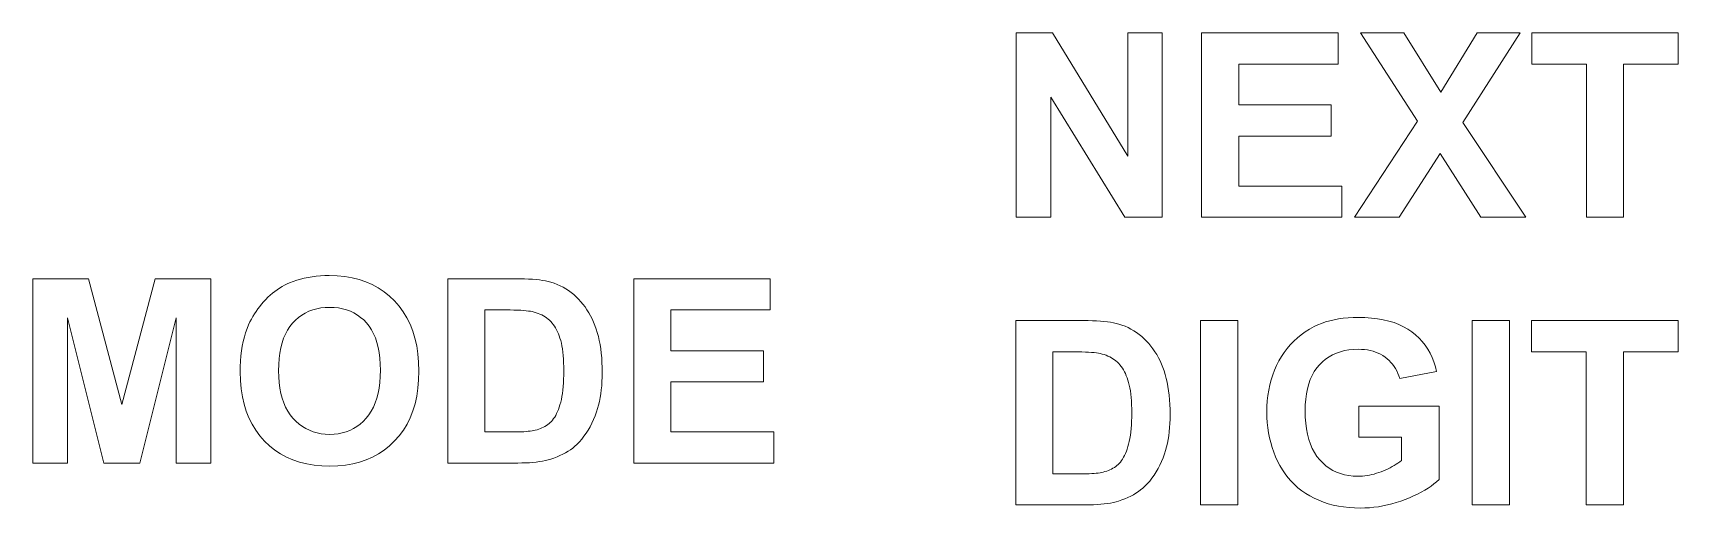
# Model space of a CAD drawing. Extents: x 10.7 to 77.7, y 8.7 to 28.
import ezdxf

# ---------------------------------------------------------------- set-up
doc = ezdxf.new("R2010")
doc.units = 0

msp = doc.modelspace()

# ---------------------------------------------------------------- linework, layer by layer
at = {"color": 7, "lineweight": 13}
for points in [[(50.777626, 20.515007), (50.777626, 28.015007), (52.251022, 28.015007), (55.320599, 23.006481), (55.320599, 28.015007), (56.727489, 28.015007), (56.727489, 20.515007), (55.20805, 20.515007), (52.184517, 25.405867), (52.184517, 20.515007)], [(58.328785, 20.515007), (58.328785, 28.015007), (63.889835, 28.015007), (63.889835, 26.746248), (59.843109, 26.746248), (59.843109, 25.083561), (63.608459, 25.083561), (63.608459, 23.819918), (59.843109, 23.819918), (59.843109, 21.77865), (64.033081, 21.77865), (64.033081, 20.515007)], [(64.554909, 20.515007), (67.118011, 24.428719), (64.795364, 28.015007), (66.565483, 28.015007), (68.06958, 25.605389), (69.542976, 28.015007), (71.297745, 28.015007), (68.964874, 24.372442), (71.527969, 20.515007), (69.701569, 20.515007), (68.038879, 23.108799), (66.371078, 20.515007)], [(73.993858, 20.515007), (73.993858, 26.746248), (71.768417, 26.746248), (71.768417, 28.015007), (77.728516, 28.015007), (77.728516, 26.746248), (75.508186, 26.746248), (75.508186, 20.515007)], [(19.183151, 14.218964), (19.186579, 14.444475), (19.196861, 14.662621), (19.214001, 14.873397), (19.237995, 15.076808), (19.268845, 15.272852), (19.306549, 15.461528), (19.351109, 15.642838), (19.402523, 15.81678), (19.460794, 15.983356), (19.525921, 16.142565), (19.578947, 16.255985), (19.635708, 16.367054), (19.696205, 16.475769), (19.760437, 16.582129), (19.828402, 16.686136), (19.900101, 16.78779), (19.975536, 16.887091), (20.054707, 16.984037), (20.137611, 17.078632), (20.224251, 17.170874), (20.313601, 17.259584), (20.404638, 17.343588), (20.497364, 17.422886), (20.591782, 17.497477), (20.687883, 17.56736), (20.785675, 17.632538), (20.885155, 17.693008), (20.986322, 17.748772), (21.08918, 17.799829), (21.193724, 17.84618), (21.33605, 17.902557), (21.482674, 17.953003), (21.633595, 17.997511), (21.788813, 18.036085), (21.948328, 18.068726), (22.112141, 18.095428), (22.280251, 18.116199), (22.45266, 18.131037), (22.629366, 18.139938), (22.810368, 18.142906), (23.135258, 18.132622), (23.446896, 18.101774), (23.745285, 18.050358), (24.030422, 17.978376), (24.302311, 17.88583), (24.560947, 17.772715), (24.806335, 17.639034), (25.038471, 17.484789), (25.257359, 17.309977), (25.462994, 17.114597), (25.652054, 16.900904), (25.821213, 16.671144), (25.97047, 16.425323), (26.099829, 16.163439), (26.209286, 15.885488), (26.29884, 15.591474), (26.368494, 15.281395), (26.418247, 14.955253), (26.448097, 14.613047), (26.458048, 14.254775), (26.448174, 13.899446), (26.418554, 13.559925), (26.369184, 13.236213), (26.300068, 12.928308), (26.211203, 12.636212), (26.102592, 12.359925), (25.974232, 12.099445), (25.826126, 11.854775), (25.65827, 11.625913), (25.470669, 11.412858), (25.266541, 11.217966), (25.049114, 11.043588), (24.818382, 10.889726), (24.57435, 10.756378), (24.317019, 10.643545), (24.046385, 10.551228), (23.762449, 10.479425), (23.46521, 10.428138), (23.154673, 10.397366), (22.830832, 10.387108), (22.503103, 10.397314), (22.189087, 10.427934), (21.888779, 10.478965), (21.602184, 10.550409), (21.329296, 10.642266), (21.070122, 10.754537), (20.824657, 10.887218), (20.592907, 11.040314), (20.374863, 11.213821), (20.170532, 11.407743), (19.982929, 11.619569), (19.815075, 11.846794), (19.666969, 12.089418), (19.538609, 12.347443), (19.429996, 12.620865), (19.341133, 12.909686), (19.272015, 13.213907), (19.222647, 13.533526), (19.193026, 13.868546)], [(10.741815, 10.515007), (10.741815, 18.015007), (13.008185, 18.015007), (14.369032, 12.899045), (15.714529, 18.015007), (17.986015, 18.015007), (17.986015, 10.515007), (16.579126, 10.515007), (16.579126, 16.418827), (15.090382, 10.515007), (13.632333, 10.515007), (12.148704, 16.418827), (12.148704, 10.515007)], [(27.63472, 18.015007), (30.402454, 18.015007), (30.585249, 18.013575), (30.75914, 18.009277), (30.924129, 18.002115), (31.080217, 17.992088), (31.227404, 17.979195), (31.36569, 17.963438), (31.49507, 17.944817), (31.615553, 17.923328), (31.727133, 17.898975), (31.829809, 17.871759), (31.959908, 17.829861), (32.08622, 17.781923), (32.208748, 17.727951), (32.327492, 17.66794), (32.442444, 17.601892), (32.553612, 17.529808), (32.660995, 17.451687), (32.764595, 17.367531), (32.86441, 17.277336), (32.960434, 17.181105), (33.052319, 17.07963), (33.139702, 16.973703), (33.22258, 16.863327), (33.300957, 16.748501), (33.374828, 16.629221), (33.444202, 16.505491), (33.509071, 16.377312), (33.569443, 16.244678), (33.625305, 16.107597), (33.67667, 15.966064), (33.723328, 15.818954), (33.765076, 15.665143), (33.80191, 15.504629), (33.833832, 15.337414), (33.860847, 15.163498), (33.882946, 14.98288), (33.900135, 14.795557), (33.912415, 14.601535), (33.919781, 14.40081), (33.922237, 14.193383), (33.919933, 14.010744), (33.913029, 13.83322), (33.90152, 13.660812), (33.885399, 13.49352), (33.864681, 13.331344), (33.839355, 13.174284), (33.809433, 13.02234), (33.774899, 12.875512), (33.73576, 12.7338), (33.692017, 12.597203), (33.633339, 12.436613), (33.569847, 12.282265), (33.501549, 12.134157), (33.428444, 11.992292), (33.350529, 11.856668), (33.267803, 11.727285), (33.180267, 11.604144), (33.087925, 11.487245), (32.990772, 11.376586), (32.888813, 11.272169), (32.807266, 11.197118), (32.720192, 11.125443), (32.627594, 11.057145), (32.529465, 10.992224), (32.425819, 10.930679), (32.316643, 10.87251), (32.201942, 10.817719), (32.081718, 10.766303), (31.955969, 10.718265), (31.824692, 10.673602), (31.721043, 10.643469), (31.610641, 10.616508), (31.493484, 10.592718), (31.369577, 10.572102), (31.238914, 10.554656), (31.101501, 10.540382), (30.957333, 10.529281), (30.806412, 10.521351), (30.648739, 10.516593), (30.48431, 10.515007), (27.63472, 10.515007)], [(35.206345, 10.515007), (35.206345, 18.015007), (40.767395, 18.015007), (40.767395, 16.746248), (36.720665, 16.746248), (36.720665, 15.083561), (40.486015, 15.083561), (40.486015, 13.819918), (36.720665, 13.819918), (36.720665, 11.778649), (40.910641, 11.778649), (40.910641, 10.515007)], [(20.743519, 14.270123), (20.749401, 14.021513), (20.767054, 13.785233), (20.796471, 13.561281), (20.837654, 13.349659), (20.890602, 13.150367), (20.955318, 12.963404), (21.031803, 12.788771), (21.120056, 12.626467), (21.22007, 12.476492), (21.331856, 12.338847), (21.452694, 12.213942), (21.579876, 12.102182), (21.713404, 12.003572), (21.853273, 11.918111), (21.999489, 11.845797), (22.152046, 11.786631), (22.310947, 11.740612), (22.476192, 11.707743), (22.647781, 11.688021), (22.825716, 11.681446), (23.003571, 11.687969), (23.174931, 11.707538), (23.339792, 11.740152), (23.498158, 11.785812), (23.650024, 11.844518), (23.795395, 11.916269), (23.934269, 12.001066), (24.066643, 12.098908), (24.192522, 12.209797), (24.311903, 12.333732), (24.422228, 12.470712), (24.520939, 12.620737), (24.60804, 12.783808), (24.683527, 12.959925), (24.747398, 13.149088), (24.799658, 13.351296), (24.840305, 13.56655), (24.869339, 13.794849), (24.886757, 14.036196), (24.892565, 14.290586), (24.886911, 14.541883), (24.869953, 14.780083), (24.841686, 15.005184), (24.802114, 15.21719), (24.751236, 15.416098), (24.689053, 15.60191), (24.615561, 15.774625), (24.530764, 15.934243), (24.434662, 16.080765), (24.327251, 16.214188), (24.21048, 16.334721), (24.086288, 16.442566), (23.954681, 16.537722), (23.815655, 16.620192), (23.66921, 16.689972), (23.515347, 16.747066), (23.354065, 16.791473), (23.185368, 16.823193), (23.009251, 16.842224), (22.825716, 16.848568), (22.642103, 16.842148), (22.465757, 16.822886), (22.296673, 16.790783), (22.134857, 16.745838), (21.980303, 16.688053), (21.833015, 16.617428), (21.692989, 16.53396), (21.560232, 16.437654), (21.434738, 16.328505), (21.316507, 16.206514), (21.20764, 16.071581), (21.110231, 15.923601), (21.024282, 15.762577), (20.949795, 15.588507), (20.886766, 15.40139), (20.835197, 15.201227), (20.79509, 14.98802), (20.766438, 14.761766), (20.74925, 14.522468)], [(29.149044, 16.746248), (29.149044, 11.778649), (30.279673, 11.778649), (30.403017, 11.779366), (30.519304, 11.781515), (30.628529, 11.785095), (30.730696, 11.79011), (30.825802, 11.796556), (30.913847, 11.804434), (30.994833, 11.813745), (31.06876, 11.824489), (31.135624, 11.836664), (31.195429, 11.850273), (31.267845, 11.869969), (31.337757, 11.892224), (31.405159, 11.917036), (31.470055, 11.944407), (31.532444, 11.974335), (31.592325, 12.006822), (31.6497, 12.041865), (31.704569, 12.079468), (31.756931, 12.119629), (31.806787, 12.162347), (31.854494, 12.209184), (31.900408, 12.261699), (31.944532, 12.319893), (31.98687, 12.383765), (32.027412, 12.453317), (32.066166, 12.528547), (32.103127, 12.609456), (32.138298, 12.696044), (32.171684, 12.78831), (32.203274, 12.886255), (32.232437, 12.990698), (32.258526, 13.102455), (32.281548, 13.22153), (32.301498, 13.347919), (32.318382, 13.481626), (32.332199, 13.622646), (32.342937, 13.770985), (32.350613, 13.926638), (32.355217, 14.089606), (32.35675, 14.259892), (32.355217, 14.429792), (32.350613, 14.59161), (32.342937, 14.745344), (32.332199, 14.890997), (32.318382, 15.028564), (32.301498, 15.158049), (32.281548, 15.27945), (32.258526, 15.392769), (32.232437, 15.498005), (32.203274, 15.595158), (32.171349, 15.686221), (32.136971, 15.773191), (32.100136, 15.856071), (32.060844, 15.934856), (32.019096, 16.00955), (31.974895, 16.080151), (31.92824, 16.146658), (31.879128, 16.209072), (31.827559, 16.267395), (31.773533, 16.321623), (31.716797, 16.372118), (31.657093, 16.419235), (31.594423, 16.462978), (31.528786, 16.503342), (31.46018, 16.540331), (31.388607, 16.573944), (31.314068, 16.604177), (31.236561, 16.631037), (31.156088, 16.65452), (31.072645, 16.674625), (31.00312, 16.688232), (30.921417, 16.700409), (30.827541, 16.711153), (30.721487, 16.720465), (30.603256, 16.728342), (30.472851, 16.734789), (30.330269, 16.739803), (30.175512, 16.743383), (30.008577, 16.745533), (29.829468, 16.746248)], [(50.75972, 16.309687), (53.527454, 16.309687), (53.710247, 16.308254), (53.88414, 16.303957), (54.049129, 16.296795), (54.205215, 16.286766), (54.352402, 16.273874), (54.490688, 16.258118), (54.620071, 16.239496), (54.740551, 16.21801), (54.852131, 16.193657), (54.954807, 16.166439), (55.084908, 16.124538), (55.21122, 16.076603), (55.333748, 16.022631), (55.452488, 15.96262), (55.567444, 15.896572), (55.678612, 15.824489), (55.785995, 15.746367), (55.889595, 15.66221), (55.989407, 15.572016), (56.085434, 15.475784), (56.177315, 15.37431), (56.264698, 15.268383), (56.347576, 15.158007), (56.425953, 15.04318), (56.499828, 14.923901), (56.569199, 14.800171), (56.634071, 14.67199), (56.694439, 14.539359), (56.750305, 14.402277), (56.80167, 14.260744), (56.848328, 14.113634), (56.890072, 13.959823), (56.926907, 13.799309), (56.958832, 13.632093), (56.985844, 13.458178), (57.007942, 13.277559), (57.025135, 13.090237), (57.037415, 12.896214), (57.044781, 12.69549), (57.047234, 12.488063), (57.044933, 12.305424), (57.038029, 12.1279), (57.026516, 11.955492), (57.010399, 11.788199), (56.989681, 11.626023), (56.964355, 11.468964), (56.934429, 11.317019), (56.899895, 11.170192), (56.86076, 11.02848), (56.817017, 10.891883), (56.758335, 10.731293), (56.694847, 10.576944), (56.626549, 10.428837), (56.553444, 10.286972), (56.475525, 10.151348), (56.392799, 10.021965), (56.305267, 9.898824), (56.212925, 9.781924), (56.115772, 9.671266), (56.013809, 9.566849), (55.932262, 9.491797), (55.845188, 9.420123), (55.75259, 9.351825), (55.654465, 9.286903), (55.550816, 9.225359), (55.441643, 9.16719), (55.326942, 9.112398), (55.206718, 9.060983), (55.080967, 9.012944), (54.949692, 8.968282), (54.846043, 8.938148), (54.735641, 8.911187), (54.618484, 8.887398), (54.494576, 8.866781), (54.363914, 8.849336), (54.226498, 8.835062), (54.082329, 8.82396), (53.931412, 8.816031), (53.773735, 8.811273), (53.60931, 8.809687), (50.75972, 8.809687)], [(58.285297, 8.809687), (58.285297, 16.309687), (59.799622, 16.309687), (59.799622, 8.809687)], [(64.731407, 11.56719), (64.731407, 12.830832), (67.995392, 12.830832), (67.995392, 9.843111), (67.895966, 9.752124), (67.787994, 9.663336), (67.671478, 9.576748), (67.546417, 9.492361), (67.412811, 9.410172), (67.27066, 9.330185), (67.119972, 9.252397), (66.960739, 9.176808), (66.792961, 9.103419), (66.616638, 9.032231), (66.435822, 8.965647), (66.254532, 8.906072), (66.072792, 8.853505), (65.890587, 8.807947), (65.707916, 8.769399), (65.524796, 8.737859), (65.341202, 8.713327), (65.157158, 8.695806), (64.972656, 8.685292), (64.787689, 8.681787), (64.555367, 8.686725), (64.329094, 8.701535), (64.108849, 8.72622), (63.894642, 8.760778), (63.686474, 8.80521), (63.484344, 8.859516), (63.288246, 8.923696), (63.09819, 8.997749), (62.914169, 9.081676), (62.736183, 9.175478), (62.565567, 9.278462), (62.403648, 9.389939), (62.250423, 9.509909), (62.105896, 9.638371), (61.97007, 9.775325), (61.842937, 9.920771), (61.724503, 10.074711), (61.614765, 10.237143), (61.513725, 10.408067), (61.421383, 10.587483), (61.337788, 10.772758), (61.262993, 10.961256), (61.196995, 11.152976), (61.139801, 11.347919), (61.091404, 11.546086), (61.051804, 11.747477), (61.021008, 11.952089), (60.999008, 12.159925), (60.985809, 12.370985), (60.981411, 12.585266), (60.98632, 12.816968), (61.001057, 13.043452), (61.025612, 13.264717), (61.05999, 13.480764), (61.104195, 13.691593), (61.158218, 13.897203), (61.222065, 14.097595), (61.295734, 14.29277), (61.379227, 14.482725), (61.472542, 14.667463), (61.575321, 14.845345), (61.687206, 15.014734), (61.808201, 15.175631), (61.938301, 15.328036), (62.077503, 15.471948), (62.225815, 15.607367), (62.383232, 15.734295), (62.549759, 15.852728), (62.725388, 15.962671), (62.910126, 16.064121), (63.057926, 16.135078), (63.212788, 16.198568), (63.37471, 16.254587), (63.543686, 16.303139), (63.719727, 16.344219), (63.902828, 16.377831), (64.092987, 16.403973), (64.290207, 16.422647), (64.494492, 16.433851), (64.705826, 16.437586), (64.97905, 16.431728), (65.240036, 16.414154), (65.4888, 16.384865), (65.725342, 16.343861), (65.949646, 16.291142), (66.161728, 16.226706), (66.361588, 16.150555), (66.54921, 16.062687), (66.724609, 15.963106), (66.887787, 15.851809), (67.039246, 15.730176), (67.179497, 15.59959), (67.308548, 15.460053), (67.426392, 15.311563), (67.533035, 15.154119), (67.628479, 14.987722), (67.712708, 14.812372), (67.785744, 14.62807), (67.847565, 14.434814), (67.898193, 14.232606), (66.394096, 13.951228), (66.359589, 14.059404), (66.319504, 14.162928), (66.273849, 14.261792), (66.22261, 14.356004), (66.165794, 14.445559), (66.103409, 14.530457), (66.035446, 14.610701), (65.961899, 14.68629), (65.882782, 14.757221), (65.798088, 14.8235), (65.708427, 14.884252), (65.614426, 14.938608), (65.516068, 14.98657), (65.413368, 15.028138), (65.306313, 15.063311), (65.194916, 15.092088), (65.07917, 15.11447), (64.959068, 15.130457), (64.834625, 15.14005), (64.705826, 15.143248), (64.511398, 15.136953), (64.325104, 15.118077), (64.146935, 15.086614), (63.976906, 15.042565), (63.815014, 14.985931), (63.661255, 14.916712), (63.515625, 14.834908), (63.378136, 14.740519), (63.248779, 14.633544), (63.127556, 14.513984), (63.016258, 14.382043), (62.916676, 14.237926), (62.828808, 14.081635), (62.752659, 13.913166), (62.688221, 13.732521), (62.635502, 13.5397), (62.594498, 13.334703), (62.565208, 13.117531), (62.547638, 12.888182), (62.541779, 12.646658), (62.547714, 12.386281), (62.565517, 12.139257), (62.595188, 11.905585), (62.63673, 11.685266), (62.69014, 11.4783), (62.755421, 11.284687), (62.832569, 11.104425), (62.921585, 10.937517), (63.022472, 10.783962), (63.135231, 10.643759), (63.257603, 10.516909), (63.387344, 10.403411), (63.524452, 10.303267), (63.668926, 10.216474), (63.82077, 10.143034), (63.979977, 10.082947), (64.146553, 10.036213), (64.320496, 10.002831), (64.501808, 9.982802), (64.690483, 9.976126), (64.785667, 9.977993), (64.880898, 9.983595), (64.976181, 9.992931), (65.071518, 10.006003), (65.166908, 10.022809), (65.262344, 10.04335), (65.357834, 10.067625), (65.453377, 10.095634), (65.548965, 10.127379), (65.644608, 10.162859), (65.738922, 10.200998), (65.830521, 10.240724), (65.919411, 10.282035), (66.005592, 10.324932), (66.089058, 10.369415), (66.169815, 10.415484), (66.247856, 10.46314), (66.323189, 10.512381), (66.395813, 10.563208), (66.465721, 10.615622), (66.465721, 11.56719)], [(69.346008, 8.809687), (69.346008, 16.309687), (70.860329, 16.309687), (70.860329, 8.809687)], [(73.991302, 8.809687), (73.991302, 15.040928), (71.765854, 15.040928), (71.765854, 16.309687), (77.725952, 16.309687), (77.725952, 15.040928), (75.505623, 15.040928), (75.505623, 8.809687)], [(52.274044, 15.040928), (52.274044, 10.073329), (53.404671, 10.073329), (53.528015, 10.074045), (53.644302, 10.076195), (53.753529, 10.079775), (53.855694, 10.084789), (53.950798, 10.091235), (54.038845, 10.099113), (54.119831, 10.108425), (54.193756, 10.119168), (54.26062, 10.131344), (54.320427, 10.144953), (54.392845, 10.164649), (54.462753, 10.186904), (54.530155, 10.211716), (54.595055, 10.239086), (54.65744, 10.269014), (54.717323, 10.301501), (54.7747, 10.336545), (54.829567, 10.374147), (54.881931, 10.414309), (54.931786, 10.457026), (54.979492, 10.503863), (55.025406, 10.556378), (55.069534, 10.614573), (55.111866, 10.678445), (55.152412, 10.747996), (55.191162, 10.823227), (55.228127, 10.904136), (55.263298, 10.990724), (55.29668, 11.08299), (55.32827, 11.180935), (55.357433, 11.285378), (55.383522, 11.397135), (55.406548, 11.51621), (55.426498, 11.642599), (55.443382, 11.776305), (55.457195, 11.917326), (55.467937, 12.065664), (55.475613, 12.221317), (55.480217, 12.384286), (55.48175, 12.554571), (55.480217, 12.724472), (55.475613, 12.88629), (55.467937, 13.040024), (55.457195, 13.185677), (55.443382, 13.323244), (55.426498, 13.452728), (55.406548, 13.57413), (55.383526, 13.687449), (55.357433, 13.792685), (55.32827, 13.889837), (55.296349, 13.980901), (55.261971, 14.067871), (55.225136, 14.150751), (55.185844, 14.229536), (55.144096, 14.30423), (55.099895, 14.37483), (55.053238, 14.441338), (55.004124, 14.503752), (54.952557, 14.562075), (54.898529, 14.616302), (54.841797, 14.666798), (54.782093, 14.713915), (54.719421, 14.757657), (54.653786, 14.798022), (54.585178, 14.835011), (54.513607, 14.868623), (54.439068, 14.898857), (54.361561, 14.925716), (54.281086, 14.9492), (54.197643, 14.969305), (54.12812, 14.982913), (54.046417, 14.995089), (53.952538, 15.005833), (53.846485, 15.015144), (53.728256, 15.023022), (53.597851, 15.029469), (53.455269, 15.034482), (53.30051, 15.038063), (53.133575, 15.040212), (52.954464, 15.040928)]]:
    msp.add_lwpolyline(points, close=True, dxfattribs=at)

doc.saveas('drawing.dxf')
